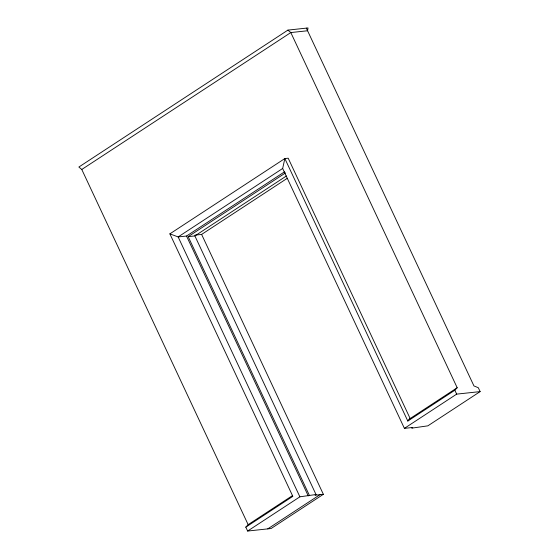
<?xml version="1.0" encoding="UTF-8"?>
<svg xmlns="http://www.w3.org/2000/svg" width="559" height="559" viewBox="0 0 559 559"><rect width="100%" height="100%" fill="white"/><g stroke="black" fill="none" stroke-linecap="round" stroke-linejoin="round"><path stroke-width="0.84" d="M306.346 28.132L473.948 385.934L478.301 387.708L480.132 391.607L427.873 425.839L411.738 428.145L412.787 427.46L404.402 428.362L282.665 168.476L284.845 158.553L288.199 158.197L410.159 418.544L407.804 421.039L284.845 158.553L169.88 233.858L292.832 496.343L245.799 527.151L247.63 531.05L271.094 528.528L323.354 494.303L201.617 234.417L194.909 235.136M245.799 527.151L248.154 524.656L292.294 495.742M407.804 421.039L454.837 390.231L457.192 387.736L290.813 32.562L287.906 30.109L78.868 167.029L81.782 169.482L248.154 524.656M81.782 169.482L290.813 32.562L307.576 30.759L308.016 27.95L287.906 30.109M282.665 168.476L178.146 236.932L169.88 233.858M309.316 495.232L188.18 236.653L194.888 235.933L316.017 494.512L299.89 496.818L178.146 236.932L186.531 236.038L284.517 171.851M188.18 236.653L285.523 172.892M194.888 235.933L286.418 175.973M201.617 234.417L287.263 178.314M408.853 419.397L457.192 387.736M247.63 531.05L299.89 496.818M404.402 428.362L456.661 394.13L480.132 391.607M316.017 494.512L314.976 495.197L323.354 494.303M267.74 528.891L320 494.659M454.837 390.231L456.661 394.13M186.531 236.038L308.268 495.917"/></g></svg>
